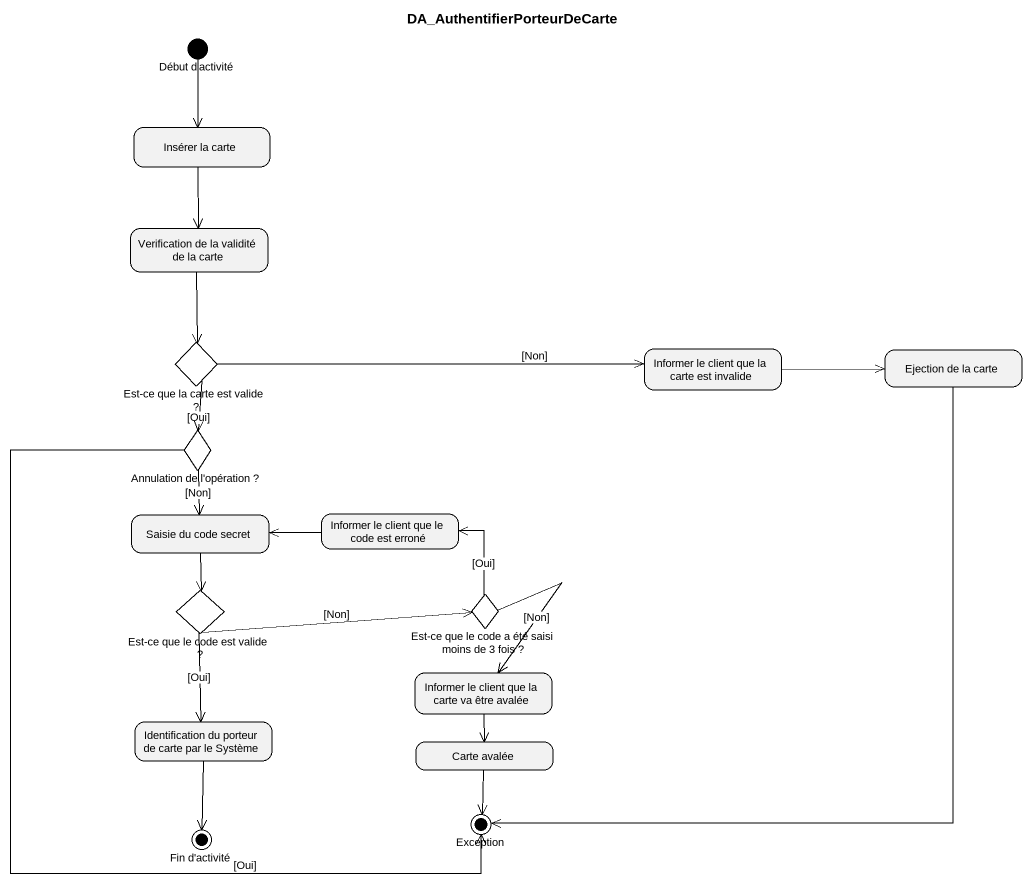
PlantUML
@startuml
title DA_AuthentifierPorteurDeCarte
hide empty description
state "Début d'activité" as Début_d_activité <<start>>
state "Insérer la carte" as Insérer_la_carte
state "Verification de la validité de la carte" as Verification_de_la_validité
state "Est-ce que la carte est valide ?" as Est_ce_que_la_carte_est <<choice>>
state "Informer le client que la carte est invalide" as Informer_le_client_que_la
state "Ejection de la carte" as Ejection_de_la_carte
state "Annulation de l'opération ?" as Annulation_de_l_opération <<choice>>
state "Saisie du code secret" as Saisie_du_code_secret
state "Informer le client que le code est erroné" as Informer_le_client_que_le
state "Est-ce que le code est valide ?" as Est_ce_que_le_code_est <<choice>>
state "Est-ce que le code a été saisi moins de 3 fois ?" as Est_ce_que_le_code_a_été <<choice>>
state "Informer le client que la carte va être avalée" as Informer_le_client_que_la_2
state "Identification du porteur de carte par le Système" as Identification_du_porteur
state "Carte avalée" as Carte_avalée
state "Exception" as Exception_ <<end>>
state "Fin d'activité" as Fin_d_activité <<end>>
Début_d_activité --> Insérer_la_carte
Insérer_la_carte --> Verification_de_la_validité
Verification_de_la_validité --> Est_ce_que_la_carte_est
Est_ce_que_la_carte_est -right-> Informer_le_client_que_la : [Non]
Est_ce_que_la_carte_est --> Annulation_de_l_opération : [Oui]
Informer_le_client_que_la -right-> Ejection_de_la_carte
Ejection_de_la_carte --> Exception_
Annulation_de_l_opération --> Saisie_du_code_secret : [Non]
Annulation_de_l_opération --> Exception_ : [Oui]
Saisie_du_code_secret --> Est_ce_que_le_code_est
Informer_le_client_que_le -left-> Saisie_du_code_secret
Est_ce_que_le_code_est -right-> Est_ce_que_le_code_a_été : [Non]
Est_ce_que_le_code_est --> Identification_du_porteur : [Oui]
Est_ce_que_le_code_a_été -up-> Informer_le_client_que_le : [Oui]
Est_ce_que_le_code_a_été --> Informer_le_client_que_la_2 : [Non]
Informer_le_client_que_la_2 --> Carte_avalée
Identification_du_porteur --> Fin_d_activité
Carte_avalée --> Exception_
@enduml
